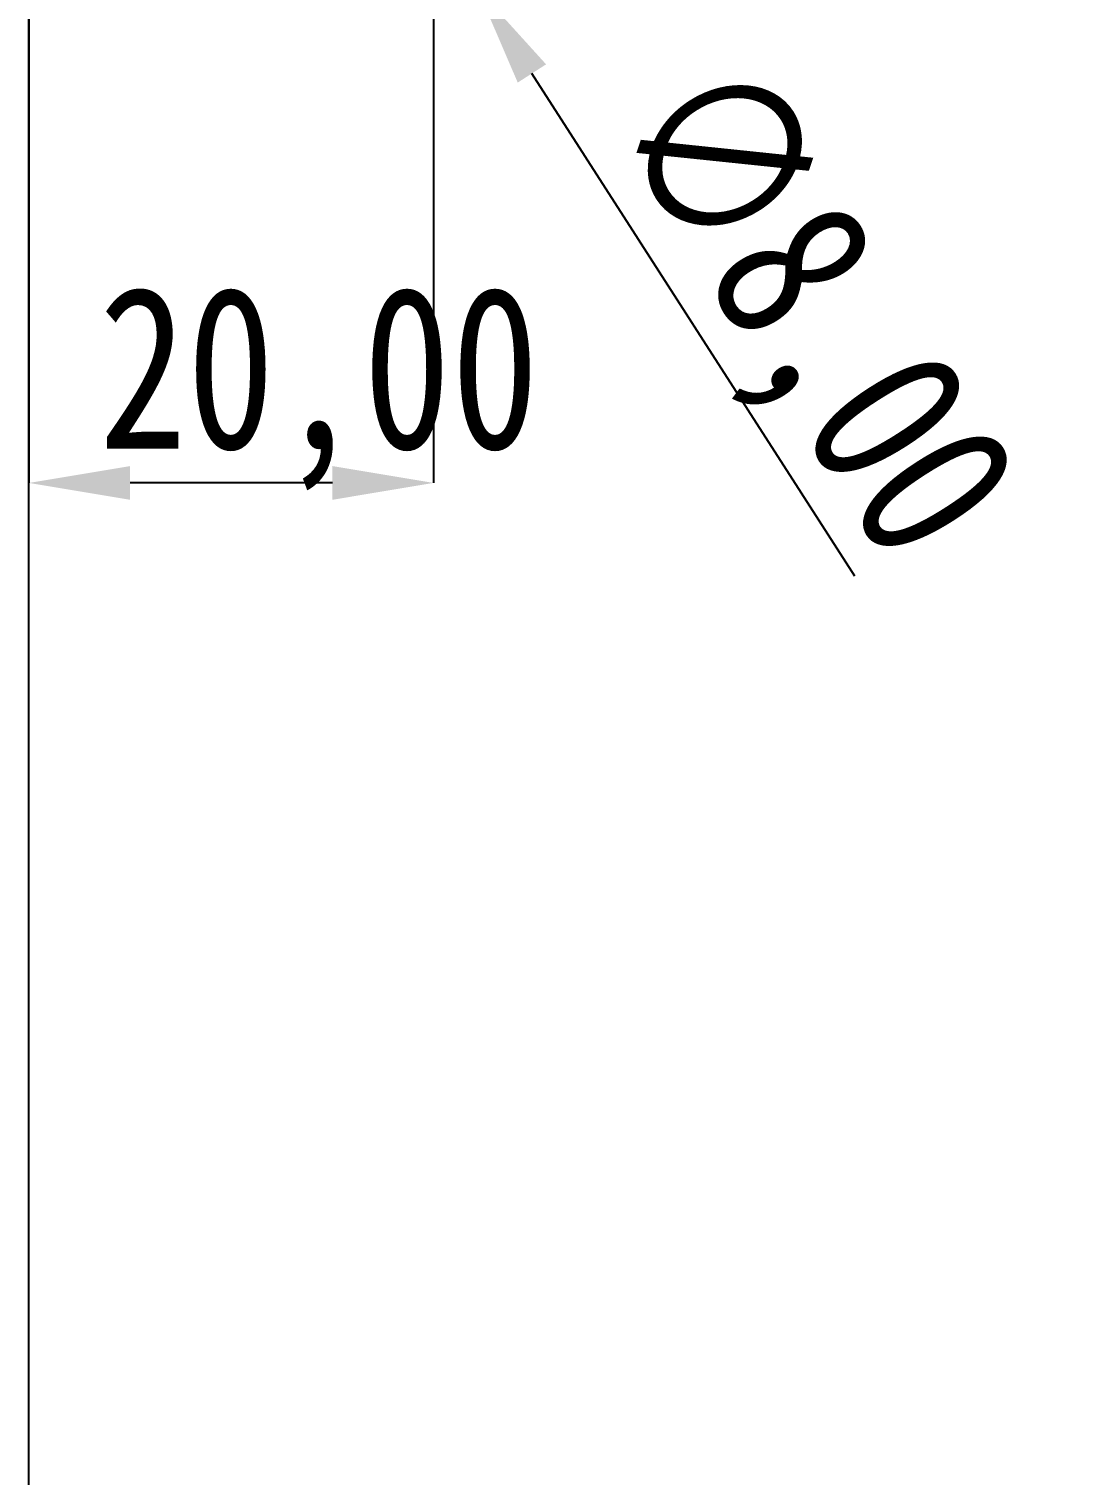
# Model space of a CAD drawing. Header units: millimetres. Extents: x 1727 to 4210, y -6182 to 759.
# Drawn here: x 2390.3 to 2441.5, y -3265.3 to -3193.8 of the extents above; entities that cross this region are included whole.
import ezdxf

# ---------------------------------------------------------------- set-up
doc = ezdxf.new("R2010")
doc.units = ezdxf.units.MM
doc.header["$LTSCALE"] = 16.335
doc.header["$PDMODE"] = 3
doc.header["$PDSIZE"] = 0.3125
doc.layers.get('0').update_dxf_attribs({"linetype": 'CONTINUOUS'})
doc.layers.get('Defpoints').update_dxf_attribs({"linetype": 'CONTINUOUS'})
doc.styles.get("Standard").update_dxf_attribs({"font": 'txt', "width": 0.8})
doc.dimstyles.new('mold', dxfattribs={"dimtxt": 8, "dimasz": 5, "dimexe": 0, "dimexo": 0, "dimgap": 0, "dimtad": 1, "dimzin": 1, "dimtxsty": 'Standard', "dimcen": 0, "dimclrd": 4, "dimclre": 4, "dimclrt": 6, "dimazin": 0, "dimtfac": 1, "dimtofl": 0, "dimtmove": 0, "dimatfit": 3, "dimfxl": 0, "dimarcsym": 0})

# ---------------------------------------------------------------- blocks, each defined once
blk = doc.blocks.new('*D320')
at = {"color": 4, "lineweight": -2}
for p, q in [((2390.31, -3183.41), (2390.31, -3216.248)), ((2410.31, -3186.057), (2410.31, -3216.248)), ((2405.31, -3216.248), (2395.31, -3216.248))]:
    blk.add_line(p, q, dxfattribs=at)
at = {"color": 4}
for points in [[(2395.31, -3215.415), (2395.31, -3217.082), (2390.31, -3216.248)], [(2405.31, -3215.415), (2405.31, -3217.082), (2410.31, -3216.248)]]:
    blk.add_solid(points, dxfattribs=at)
at = {"layer": 'Defpoints', "color": 0}
for p in [(2390.31, -3183.41), (2410.31, -3186.057), (2390.31, -3216.248)]:
    blk.add_point(p, dxfattribs=at)
at = {"color": 6, "insert": (2404.644, -3211.582), "char_height": 8, "attachment_point": 5}
blk.add_mtext('20,00', dxfattribs=at)
blk = doc.blocks.new('*D324')
at = {"color": 4, "lineweight": -2}
blk.add_line((2431.136, -3220.851), (2415.174, -3196.002), dxfattribs=at)
at = {"color": 4}
blk.add_solid([(2415.875, -3195.552), (2414.473, -3196.453), (2412.472, -3191.795)], dxfattribs=at)
at = {"layer": 'Defpoints', "color": 0}
for p in [(2408.148, -3185.064), (2412.472, -3191.795)]:
    blk.add_point(p, dxfattribs=at)
at = {"color": 6, "insert": (2428.433, -3208.008), "char_height": 8, "attachment_point": 5, "rotation": 302.71521}
blk.add_mtext('∅8,00', dxfattribs=at)

msp = doc.modelspace()

# ---------------------------------------------------------------- linework, layer by layer
at = {"color": 7, "linetype": 'Continuous'}
msp.add_line((2390.31, -3483.43), (2390.31, -3133.43), dxfattribs=at)

# ---------------------------------------------------------------- dimensions: what is measured, and where the dimension line sits
dim = msp.add_linear_dim(base=(2390.31, -3216.248), p1=(2410.31, -3186.057), p2=(2390.31, -3183.41), dimstyle='mold')
dim.commit()
dim.dimension.update_dxf_attribs({"geometry": '*D320', "text_midpoint": (2404.644, -3216.248), "dimtype": 160})
dim = msp.add_diameter_dim_2p(p1=(2408.148, -3185.064), p2=(2412.472, -3191.795), dimstyle='mold')
dim.commit()
dim.dimension.update_dxf_attribs({"geometry": '*D324', "text_midpoint": (2428.433, -3208.008)})

doc.saveas('drawing.dxf')
